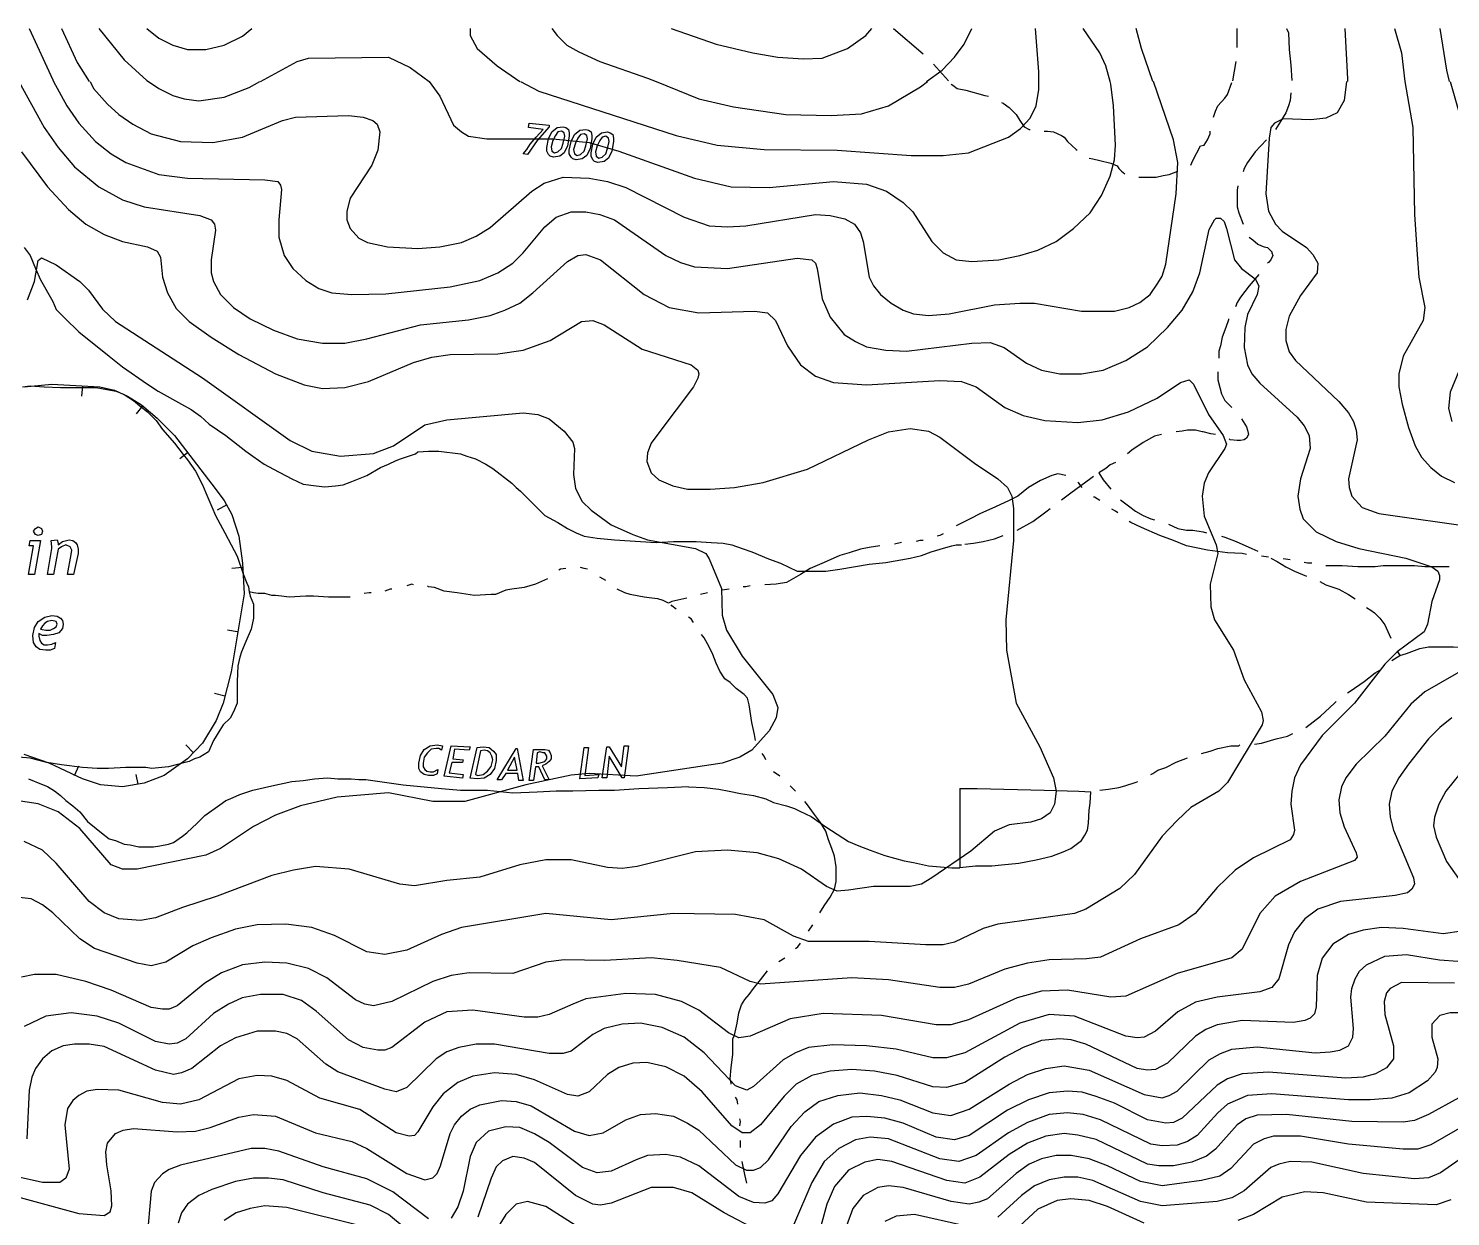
# Model space of a CAD drawing. Extents: x -4.4 to 64.9, y -5.9 to 77.3.
# Drawn here: x 15.97 to 24.59, y 28.89 to 36.09 of the extents above; entities that cross this region are included whole.
import ezdxf

# ---------------------------------------------------------------- set-up
doc = ezdxf.new("R2010")
doc.units = 0
for name, color, linetype in [('6800-7000', 7, 'CONTINUOUS'), ('7000-7200', 7, 'CONTINUOUS'), ('7200-7400', 7, 'CONTINUOUS'), ('Elevations', 7, 'CONTINUOUS'), ('Labels', 7, 'CONTINUOUS'), ('roads', 7, 'CONTINUOUS'), ('topo', 7, 'CONTINUOUS'), ('water', 7, 'CONTINUOUS')]:
    doc.layers.add(name, color=color, linetype=linetype)

msp = doc.modelspace()

# ---------------------------------------------------------------- linework, layer by layer
at = {"layer": '6800-7000', "color": 2}
for points in [[(15.912717, 35.768344), (16.065627, 35.488912), (16.149987, 35.367643), (16.250158, 35.251642), (16.397788, 35.130383), (16.540147, 35.051294), (16.671957, 35.009114), (17.009439, 34.956393), (17.077979, 34.930014), (17.099066, 34.903662), (17.104331, 34.866752), (17.077979, 34.687494), (17.077979, 34.608402), (17.093801, 34.555684), (17.135981, 34.476592), (17.21507, 34.397514), (17.315241, 34.328973), (17.4576, 34.260422), (17.599952, 34.207704), (17.752852, 34.181352), (17.88994, 34.181352), (18.02175, 34.207704), (18.34864, 34.292064), (18.638632, 34.323692), (18.770481, 34.350045), (18.860112, 34.381686), (18.94975, 34.423866), (19.028831, 34.487136), (19.239731, 34.676945), (19.303, 34.713844), (19.350451, 34.719109), (19.440081, 34.687481), (19.703712, 34.476579), (19.856609, 34.39749), (20.03587, 34.365859), (20.373311, 34.376389), (20.45239, 34.365859), (20.499851, 34.318401), (20.573702, 34.165501), (20.652751, 34.04951), (20.742421, 33.98097), (20.853141, 33.94406), (21.0535, 33.928238), (21.49638, 33.954617), (21.62819, 33.949352), (21.717831, 33.917713), (21.891821, 33.791173), (22.002541, 33.743723), (22.134352, 33.712092), (22.334699, 33.701535), (22.482332, 33.717357), (22.64055, 33.764808), (22.81454, 33.849167), (22.956901, 33.944079), (23.00962, 33.959874), (23.035972, 33.933522), (23.125602, 33.748983), (23.215243, 33.622454), (23.236331, 33.569722), (23.2258, 33.54337), (23.125621, 33.39574), (23.099268, 33.332471), (23.088738, 33.253381), (23.099268, 33.13212), (23.17309, 32.95813), (23.18362, 32.905401), (23.13617, 32.72086), (23.141435, 32.583782), (23.162522, 32.50469), (23.278513, 32.320161), (23.341783, 32.140901), (23.447233, 31.945821), (23.457789, 31.89309), (23.452524, 31.866737), (23.241625, 31.51876), (23.188893, 31.466028), (23.020174, 31.365849), (22.935814, 31.286768), (22.846184, 31.191859), (22.677464, 30.959878), (22.587834, 30.875518), (22.382163, 30.748978), (22.313623, 30.722626), (21.849644, 30.659356), (21.760014, 30.632977), (21.586024, 30.548625), (21.517483, 30.532803), (21.412034, 30.532803), (21.069324, 30.55389), (20.700254, 30.55389), (20.610574, 30.585521), (20.431313, 30.685701), (20.257323, 30.717331), (19.882975, 30.722597), (19.503364, 30.685687), (19.107923, 30.722597), (18.596454, 30.638248), (18.475193, 30.596068), (18.264294, 30.501156), (18.132484, 30.474804), (18.021763, 30.490626), (17.826673, 30.590795), (17.689595, 30.638255), (17.531424, 30.659343), (17.357434, 30.654078), (17.225624, 30.627725), (17.077995, 30.574994), (16.967224, 30.527543), (16.803783, 30.427364), (16.714153, 30.406277), (16.629783, 30.422099), (16.371433, 30.511729), (16.281803, 30.569728), (16.118364, 30.72791), (16.055094, 30.77536), (15.986554, 30.812269), (15.896913, 30.8228)], [(16.123629, 35.768341), (16.202719, 35.620712), (16.27653, 35.51527), (16.376709, 35.404539), (16.471609, 35.330731), (16.561248, 35.277999), (16.761598, 35.204191), (16.935588, 35.183104), (17.40488, 35.172547), (17.483969, 35.162017), (17.499791, 35.140929), (17.505056, 35.114577), (17.489234, 34.930035), (17.489234, 34.824586), (17.520862, 34.713865), (17.573594, 34.634787), (17.652672, 34.560965), (17.731764, 34.513515), (17.810854, 34.487162), (17.932112, 34.476606), (18.137744, 34.481871), (18.527903, 34.524051), (18.707164, 34.56096), (18.817934, 34.60841), (18.907562, 34.666412), (18.970832, 34.72968), (19.102642, 34.88785), (19.171193, 34.945852), (19.260823, 34.97748), (19.350453, 34.97748), (19.434813, 34.961658), (19.524443, 34.930027), (19.835514, 34.713857), (19.925144, 34.671678), (20.009512, 34.645325), (20.209862, 34.634768), (20.631653, 34.698038), (20.721283, 34.687508), (20.742424, 34.66642), (20.752954, 34.634779), (20.784596, 34.45024), (20.832046, 34.33952), (20.916406, 34.23407), (20.984946, 34.19189), (21.053486, 34.160259), (21.169485, 34.139172), (21.296025, 34.133907), (21.691455, 34.181357), (21.802175, 34.186622), (21.886535, 34.154991), (22.023626, 34.060083), (22.113256, 34.017903), (22.223977, 33.996815), (22.355784, 33.996815), (22.487594, 34.017903), (22.624725, 34.075902), (22.756535, 34.160262), (22.877804, 34.276252), (22.967435, 34.381702), (23.030704, 34.492433), (23.072884, 34.608421), (23.130876, 34.872041), (23.162514, 34.930041), (23.173045, 34.940597), (23.199397, 34.940597), (23.220511, 34.91951), (23.236307, 34.87733), (23.283757, 34.687531), (23.325937, 34.6348), (23.410297, 34.57153), (23.431384, 34.52935), (23.420854, 34.476629), (23.362854, 34.35536), (23.347032, 34.276271), (23.341741, 34.15501), (23.362854, 34.04956), (23.389207, 33.996839), (23.436657, 33.93884), (23.663376, 33.733211), (23.705545, 33.68049), (23.737187, 33.622491), (23.742452, 33.543399), (23.68445, 33.358871), (23.668628, 33.253421), (23.679158, 33.174329), (23.700246, 33.11634), (23.779338, 33.037251), (23.900596, 32.979249), (24.037687, 32.937069), (24.322398, 32.87907), (24.480568, 32.826349), (24.517528, 32.799997), (24.528058, 32.773644), (24.528058, 32.747265), (24.48056, 32.615455), (24.454208, 32.478374), (24.433173, 32.430916), (24.269682, 32.309655), (24.195863, 32.235847), (24.011332, 31.998576), (23.816252, 31.803504), (23.684432, 31.624236), (23.647533, 31.545155), (23.631711, 31.466065), (23.626445, 31.386976), (23.647533, 31.228805), (23.642268, 31.202453), (23.62118, 31.170814), (23.39974, 31.060094), (23.28902, 30.986283), (23.178289, 30.880833), (23.046481, 30.722652), (22.94631, 30.654112), (22.714321, 30.569752), (22.47174, 30.459035), (22.387381, 30.448504), (22.16067, 30.443239), (22.02886, 30.422152), (21.891771, 30.385242), (21.670331, 30.295612), (21.585971, 30.274525), (21.496341, 30.274525), (21.18527, 30.321975), (20.963819, 30.332506), (20.41017, 30.295607), (20.346901, 30.311402), (20.16764, 30.395762), (19.90402, 30.437953), (19.745841, 30.453775), (19.466399, 30.437953), (19.21859, 30.443218), (19.10787, 30.427396), (18.90752, 30.358855), (18.643849, 30.364121), (18.533129, 30.348299), (18.422411, 30.311387), (18.174611, 30.190128), (18.06389, 30.163749), (18.011159, 30.174306), (17.95317, 30.200658), (17.77917, 30.332469), (17.668449, 30.390471), (17.536639, 30.422109), (17.404829, 30.427375), (17.267751, 30.411553), (17.141209, 30.364102), (17.04099, 30.300832), (16.872271, 30.163741), (16.82482, 30.142654), (16.78264, 30.142654), (16.7141, 30.153211), (16.471559, 30.258663), (16.318659, 30.311381), (16.139401, 30.353561), (16.007591, 30.353561), (15.928499, 30.337739)], [(23.963948, 35.768354), (23.948126, 35.652353), (23.905946, 35.578542), (23.837406, 35.546903), (23.747775, 35.536373), (23.579056, 35.541638), (23.526335, 35.515286), (23.505248, 35.488907), (23.494717, 35.425634), (23.47363, 35.088206), (23.489452, 34.982756), (23.531632, 34.903664), (23.573801, 34.861487), (23.721431, 34.761305), (23.758343, 34.719136), (23.789982, 34.666407), (23.78469, 34.608405), (23.684522, 34.471324), (23.615971, 34.344785), (23.594883, 34.265696), (23.594883, 34.197155), (23.615971, 34.128615), (23.65288, 34.075897), (23.9165, 33.828085), (23.974502, 33.759545), (24.006141, 33.706816), (24.021963, 33.654095), (24.027228, 33.596096), (23.97451, 33.358836), (23.979775, 33.306115), (23.995597, 33.253387), (24.058867, 33.184846), (24.159036, 33.147945), (24.754827, 33.063574)], [(15.928539, 35.341282), (16.086707, 35.130383), (16.213249, 34.993302), (16.318699, 34.903662), (16.429419, 34.840394), (16.540139, 34.798212), (16.693037, 34.766584), (16.751089, 34.740231), (16.772176, 34.703322), (16.782733, 34.58205), (16.814364, 34.487152), (16.867093, 34.392241), (16.946174, 34.313162), (17.077995, 34.218251), (17.246704, 34.112811), (17.468155, 33.99681), (17.642145, 33.92827), (17.752865, 33.907183), (17.889943, 33.912448), (18.032305, 33.949357), (18.306474, 34.065348), (18.417194, 34.096989), (18.527914, 34.112811), (18.817945, 34.118103), (18.970842, 34.13919), (19.134294, 34.197179), (19.324093, 34.31318), (19.392633, 34.318446), (19.461184, 34.292093), (19.693173, 34.144464), (19.988425, 34.049563), (20.030605, 34.017921), (20.03587, 33.996834), (20.030605, 33.970481), (20.004252, 33.91775), (19.793353, 33.638321), (19.745902, 33.575051), (19.724815, 33.517049), (19.71955, 33.464331), (19.745902, 33.39578), (19.793353, 33.3536), (19.877712, 33.316699), (19.967343, 33.295611), (20.104431, 33.295611), (20.252061, 33.306168), (20.42609, 33.33781), (20.694992, 33.416888), (21.064062, 33.59616), (21.185323, 33.643607), (21.317141, 33.664695), (21.427861, 33.648872), (21.496401, 33.611963), (21.707301, 33.453793), (21.849652, 33.358894), (21.907651, 33.306163), (21.934004, 33.253442), (21.944534, 33.179623), (21.944534, 32.984543), (21.897084, 32.504753), (21.902349, 32.320214), (21.960348, 31.998592), (22.102697, 31.734975), (22.187057, 31.545162), (22.202879, 31.466073), (22.192348, 31.386995), (22.165969, 31.334263), (22.113248, 31.297364), (22.049979, 31.276277), (21.918168, 31.260455), (21.828538, 31.223546), (21.686179, 31.102276), (21.448917, 30.938835), (21.385647, 30.901926), (21.317107, 30.886104), (21.095669, 30.886104), (20.942769, 30.865017), (20.874218, 30.859751), (20.810959, 30.886104), (20.658048, 30.991556), (20.520967, 31.054826), (20.389107, 31.091725), (20.209849, 31.107547), (20.014767, 31.097017), (19.661519, 31.007376), (19.571888, 30.996845), (19.482248, 31.00211), (19.260807, 31.049561), (19.107907, 31.049561), (18.949737, 31.017933), (18.707198, 30.944111), (18.506848, 30.923024), (18.311718, 30.891382), (18.222087, 30.901939), (17.916287, 30.991569), (17.710658, 31.007392), (17.578848, 30.986304), (17.447038, 30.954663), (17.114878, 30.828134), (16.903978, 30.759583), (16.740527, 30.696313), (16.650899, 30.680491), (16.519047, 30.691021), (16.429408, 30.727931), (16.339789, 30.796471), (16.139428, 31.02846), (16.055068, 31.107539), (15.944348, 31.16027)], [(24.723178, 32.230547), (24.438468, 32.067106), (24.354108, 31.993287), (24.195937, 31.798207), (24.021947, 31.629485), (23.958677, 31.545125), (23.932299, 31.492407), (23.916476, 31.413315), (23.921742, 31.334226), (23.948094, 31.249866), (24.021905, 31.091696), (24.02717, 31.065343), (24.011348, 31.044256), (23.684458, 30.917716), (23.531547, 30.828086), (23.436649, 30.722636), (23.331197, 30.506467), (23.267927, 30.453738), (22.935719, 30.358837), (22.624648, 30.221756), (22.535018, 30.216491), (22.271387, 30.258671), (22.113219, 30.253406), (21.965587, 30.211226), (21.670328, 30.079416), (21.564878, 30.047774), (21.475248, 30.047774), (21.143037, 30.105774), (20.789789, 30.11633), (20.589439, 30.084689), (20.346898, 29.979239), (20.278358, 29.968682), (20.215088, 30.000321), (20.035827, 30.137402), (19.930378, 30.190131), (19.772207, 30.232313), (19.592939, 30.237578), (19.350408, 30.20595), (19.271319, 30.174309), (19.128918, 30.111039), (19.060377, 30.095217), (18.976018, 30.095217), (18.664947, 30.137397), (18.506769, 30.126866), (18.374969, 30.063594), (18.174608, 29.910694), (18.132428, 29.894872), (18.090248, 29.894872), (18.000618, 29.910694), (17.910988, 29.958144), (17.715908, 30.132134), (17.62627, 30.195404), (17.515549, 30.232316), (17.378429, 30.232316), (17.267698, 30.211229), (17.183339, 30.174317), (17.093719, 30.116328), (16.924989, 29.963417), (16.872268, 29.937065), (16.824818, 29.931799), (16.740458, 29.947622), (16.519017, 30.058342), (16.387207, 30.100522), (16.229029, 30.121609), (16.076129, 30.100522), (15.944319, 30.037252)]]:
    msp.add_lwpolyline(points, dxfattribs=at)
at = {"layer": '7000-7200', "color": 2}
for points in [[(24.591378, 35.76791), (24.717907, 35.330289)], [(24.696815, 34.138719), (24.591376, 33.88564), (24.580819, 33.785469), (24.601906, 33.70638)], [(24.649385, 31.571063), (24.565034, 31.465613), (24.522854, 31.386534), (24.496501, 31.307445), (24.491236, 31.254713), (24.507058, 31.186173), (24.570328, 31.038544), (24.728499, 30.811822)], [(24.770723, 30.632556), (24.549233, 30.600925), (24.306702, 30.632556), (24.174892, 30.637822), (24.064162, 30.621999), (23.974534, 30.595647), (23.879633, 30.537648), (23.816363, 30.453288), (23.784732, 30.347838), (23.779467, 30.158037), (23.76891, 30.115846), (23.742558, 30.089494), (23.710927, 30.073672), (23.642379, 30.063115), (23.331308, 30.073672), (23.178408, 30.047293), (23.109857, 30.02094), (23.046598, 29.97876), (22.877828, 29.815319), (22.804017, 29.77841), (22.756567, 29.773145), (22.693289, 29.783675), (22.382219, 29.931305), (22.292588, 29.957657), (22.224048, 29.962922), (22.113328, 29.952392), (22.002597, 29.910212), (21.891877, 29.852213), (21.649349, 29.699313), (21.538629, 29.667671), (21.454269, 29.672936), (21.238099, 29.741487), (21.101019, 29.76784), (20.963888, 29.77837), (20.832078, 29.76784), (20.721347, 29.741487), (20.626449, 29.688756), (20.552638, 29.614948), (20.410279, 29.440958), (20.347009, 29.393507), (20.299559, 29.393507), (20.236289, 29.435687), (20.057028, 29.641305), (19.946298, 29.736206), (19.835577, 29.794206), (19.719589, 29.820558), (19.635227, 29.815293), (19.550867, 29.78894), (19.482327, 29.746758), (19.371609, 29.641308), (19.303069, 29.614956), (19.239799, 29.625486), (19.039399, 29.715116), (18.928678, 29.746755), (18.796868, 29.757286), (18.665048, 29.736198), (18.575417, 29.699289), (18.485787, 29.630749), (18.422517, 29.551667), (18.332887, 29.398759), (18.3118, 29.377672), (18.280171, 29.372407), (18.20108, 29.393494), (17.979642, 29.535843), (17.737112, 29.604393), (17.53675, 29.709843), (17.44712, 29.736196), (17.35749, 29.741461), (17.24677, 29.720374), (17.004192, 29.593834), (16.893472, 29.567455), (16.782751, 29.578012), (16.519121, 29.651833), (16.387311, 29.657098), (16.324041, 29.646542), (16.27659, 29.620189), (16.239692, 29.588561), (16.20805, 29.5411), (16.192228, 29.440931), (16.21858, 29.17203), (16.197493, 29.119309), (16.160581, 29.09293), (16.055131, 29.09293), (15.765143, 29.1562)], [(15.875773, 29.014301), (16.276474, 28.903581), (16.429374, 28.893024), (16.466283, 28.914111), (16.47684, 28.951021), (16.471575, 29.040651), (16.445196, 29.198822), (16.439931, 29.277913), (16.450488, 29.330632), (16.497935, 29.388631), (16.545386, 29.409718), (16.608656, 29.420275), (16.872316, 29.399188), (16.983046, 29.404453), (17.072677, 29.42554), (17.246667, 29.4888), (17.336297, 29.504622), (17.468107, 29.494091), (17.710648, 29.393912), (17.932086, 29.341194), (18.021716, 29.299003), (18.264246, 29.146103), (18.374966, 29.109202), (18.422427, 29.119732), (18.44878, 29.146085), (18.469867, 29.193543), (18.527866, 29.388623), (18.554219, 29.441344), (18.596438, 29.494073), (18.649167, 29.536255), (18.707159, 29.562608), (18.838979, 29.58896), (18.928607, 29.583695), (19.018237, 29.557316), (19.281857, 29.404416), (19.371488, 29.378064), (19.455847, 29.393886), (19.592928, 29.472975), (19.682569, 29.504606), (19.772199, 29.509871), (19.882919, 29.494049), (19.967279, 29.451869), (20.035819, 29.409689), (20.257257, 29.198787), (20.325808, 29.167159), (20.367988, 29.167159), (20.410208, 29.182981), (20.457618, 29.230431), (20.594749, 29.430782), (20.679098, 29.520412), (20.763458, 29.58369), (20.879459, 29.620591), (21.011269, 29.636413), (21.143077, 29.620591), (21.253797, 29.594239), (21.454148, 29.515149), (21.564868, 29.499327), (21.675598, 29.536229), (21.918129, 29.689129), (22.028849, 29.747128), (22.139569, 29.784038), (22.250289, 29.79986), (22.403189, 29.773481), (22.735398, 29.625851), (22.846118, 29.604764), (22.888308, 29.620586), (22.935759, 29.646938), (23.130839, 29.836748), (23.199379, 29.873657), (23.267919, 29.90001), (23.420819, 29.915832), (23.774078, 29.878922), (23.863708, 29.884188), (23.921707, 29.894745), (23.974428, 29.921097), (24.000781, 29.973818), (24.006046, 30.026547), (23.990224, 30.216356), (23.995515, 30.269077), (24.016603, 30.327076), (24.042955, 30.374527), (24.085146, 30.411436), (24.195906, 30.464157), (24.327716, 30.474714), (24.528077, 30.443072), (24.749514, 30.42725)], [(24.617829, 30.299935), (24.296209, 30.305201), (24.227669, 30.268291), (24.206581, 30.241939), (24.190759, 30.18921), (24.196025, 30.110129), (24.248756, 29.920319), (24.248756, 29.84123), (24.206566, 29.788509), (24.138025, 29.7516), (24.064214, 29.730512), (23.958765, 29.725247), (23.489516, 29.762157), (23.331345, 29.751626), (23.241715, 29.719985), (23.178445, 29.683075), (22.967546, 29.482725), (22.914817, 29.456372), (22.867327, 29.451107), (22.756607, 29.472194), (22.556246, 29.572374), (22.445525, 29.614553), (22.361166, 29.640932), (22.271535, 29.646198), (22.160815, 29.635641), (22.034276, 29.593461), (21.907736, 29.530191), (21.675747, 29.377291), (21.586116, 29.350938), (21.475396, 29.366761), (21.275046, 29.451128), (21.164326, 29.482759), (21.053555, 29.49329), (20.963925, 29.488024), (20.853205, 29.445845), (20.742487, 29.366755), (20.652846, 29.256032), (20.515766, 29.024054), (20.478856, 28.981874), (20.436676, 28.966052), (20.368136, 28.971317), (20.278506, 29.008216), (20.035976, 29.192757), (19.925255, 29.245486), (19.835615, 29.261308), (19.724905, 29.256043), (19.656357, 29.229691), (19.503457, 29.16115), (19.419097, 29.150593), (19.329467, 29.182235), (19.129066, 29.335135), (19.039436, 29.387856), (18.949805, 29.424765), (18.865446, 29.43003), (18.759996, 29.403678), (18.686185, 29.335127), (18.649276, 29.250778), (18.607096, 29.039878), (18.575457, 28.944978), (18.533275, 28.876427)], [(24.681011, 30.120738), (24.591381, 30.120738), (24.528111, 30.104916), (24.48065, 30.052185), (24.48065, 29.973106), (24.517559, 29.841285), (24.512294, 29.788567), (24.501764, 29.762215), (24.454303, 29.709483), (24.343583, 29.635675), (24.238133, 29.604034), (24.106323, 29.593503), (23.974513, 29.593503), (23.510545, 29.630415), (23.362913, 29.619858), (23.241643, 29.56714), (23.183644, 29.514409), (23.057115, 29.377328), (22.999063, 29.340419), (22.935843, 29.319331), (22.846202, 29.314066), (22.777622, 29.324597), (22.471825, 29.472226), (22.366373, 29.503857), (22.271475, 29.514414), (22.160744, 29.503857), (22.028944, 29.456407), (21.912943, 29.393137), (21.717863, 29.256056), (21.612413, 29.219147), (21.496425, 29.234969), (21.185344, 29.356238), (21.074624, 29.366769), (20.984943, 29.350946), (20.884775, 29.298215), (20.795134, 29.219126), (20.721323, 29.092597), (20.610603, 28.834244)], [(18.396202, 28.871162), (18.180032, 29.034603), (18.021861, 29.113692), (17.758231, 29.187513), (17.48934, 29.282411), (17.40498, 29.298233), (17.32062, 29.298233), (16.893511, 29.198052), (16.824971, 29.171699), (16.782791, 29.145347), (16.73533, 29.092615), (16.714243, 29.039897), (16.687864, 28.744635)], [(20.389163, 28.802595), (20.188804, 28.907994), (19.993724, 29.029266), (19.883004, 29.060945), (19.745923, 29.060945), (19.503393, 28.966044), (19.440123, 28.955487), (19.392665, 28.960752), (19.287223, 29.01347), (19.039375, 29.213821), (18.976105, 29.2402), (18.907565, 29.25073), (18.844295, 29.224378), (18.807383, 29.187466), (18.775755, 29.118928), (18.696663, 28.881668)], [(18.332863, 28.74985), (18.153603, 28.89744), (18.042875, 28.955479), (17.758164, 29.02925), (17.515634, 29.10839), (17.426004, 29.11892), (17.336363, 29.11892), (17.225643, 29.097833), (17.083244, 29.050385), (17.004163, 29.013473), (16.935615, 28.960755), (16.898713, 28.907984), (16.877626, 28.844754)]]:
    msp.add_lwpolyline(points, dxfattribs=at)
at = {"layer": '7200-7400', "color": 2}
for points in [[(24.64416, 29.605021), (24.459629, 29.504849), (24.375269, 29.46794), (24.306718, 29.457383), (23.99565, 29.462648), (23.600209, 29.504828), (23.420949, 29.499563), (23.352409, 29.478476), (23.29969, 29.441577), (23.16787, 29.293947), (23.115149, 29.251767), (23.025519, 29.214858), (22.914798, 29.193771), (22.82512, 29.193771), (22.75658, 29.204301), (22.44551, 29.351931), (22.334779, 29.378283), (22.250419, 29.38884), (22.139699, 29.373018), (22.028979, 29.330838), (21.918258, 29.262298), (21.739001, 29.12522), (21.64937, 29.088308), (21.53864, 29.10413), (21.206479, 29.220118), (21.122119, 29.230648), (21.04299, 29.214826), (20.942808, 29.167365), (20.858449, 29.067194), (20.810998, 28.961744), (20.75828, 28.761394)], [(24.70213, 29.451774), (24.475411, 29.319956), (24.396319, 29.293603), (24.306689, 29.293603), (23.974531, 29.325242), (23.68454, 29.372693), (23.521102, 29.372693), (23.4631, 29.35687), (23.39983, 29.32524), (23.262749, 29.17761), (23.194201, 29.130149), (23.083481, 29.103796), (22.846221, 29.072166), (22.714371, 29.098518), (22.514021, 29.193427), (22.403301, 29.235599), (22.29257, 29.256686), (22.20294, 29.256686), (22.113309, 29.235599), (22.039501, 29.203968), (21.960409, 29.145968), (21.786419, 28.993068), (21.73369, 28.971981), (21.675699, 28.961451), (21.564981, 28.977273), (21.27499, 29.061625), (21.18536, 29.072181), (21.12209, 29.061625), (21.03246, 29.014174), (20.96914, 28.935093), (20.932241, 28.829643)], [(24.739018, 29.293757), (24.53339, 29.151398), (24.459579, 29.119767), (24.375219, 29.114502), (24.064138, 29.14614), (23.75307, 29.214681), (23.62126, 29.219946), (23.552719, 29.204124), (23.505258, 29.183037), (23.341817, 29.040685), (23.267959, 28.998506), (23.178329, 28.977418), (22.846157, 28.951066), (22.714347, 28.977418), (22.424369, 29.103958), (22.334739, 29.125045), (22.250369, 29.125045), (22.160749, 29.109223), (22.071108, 29.072314), (21.992019, 29.014322), (21.849668, 28.882504)], [(19.30835, 28.819375), (19.10796, 28.945914), (18.997229, 28.977543), (18.928689, 28.961721), (18.865419, 28.898451), (18.707249, 28.645332)], [(22.735437, 28.845595), (22.513989, 28.945774), (22.403269, 28.982676), (22.292549, 28.993232), (22.208189, 28.982676), (22.092198, 28.929955), (21.897118, 28.750694)], [(24.596649, 28.987959), (24.507029, 28.95632), (24.085228, 28.972142), (23.821599, 29.030142), (23.710879, 29.035407), (23.573799, 29.003779), (23.399809, 28.898329), (23.304858, 28.861417)], [(18.00074, 28.824635), (17.536758, 28.940625), (17.404959, 28.951182), (17.315318, 28.93536), (17.230958, 28.908955), (17.15711, 28.861547)], [(21.649317, 28.829789), (21.34347, 28.898329), (21.232749, 28.887799), (21.164209, 28.85616)]]:
    msp.add_lwpolyline(points, dxfattribs=at)
at = {"layer": 'Elevations', "color": 1}
for points in [[(19.055178, 35.409824), (18.997179, 35.325475), (18.970827, 35.33074), (18.991914, 35.357092), (19.013001, 35.388723), (19.049911, 35.430914), (19.09209, 35.478364), (19.00246, 35.488895), (19.007725, 35.515247), (19.128997, 35.504717), (19.128997, 35.49416)], [(19.244977, 35.478364), (19.250242, 35.457277), (19.250242, 35.43619), (19.239712, 35.378193), (19.218625, 35.33601), (19.192272, 35.314923), (19.15536, 35.309658), (19.134273, 35.314923), (19.123742, 35.32548), (19.113185, 35.346567), (19.113185, 35.367655), (19.123742, 35.420386), (19.14483, 35.462563), (19.176468, 35.488916), (19.21338, 35.494181), (19.229203, 35.488916)], [(19.144809, 35.346554), (19.160631, 35.336024), (19.181745, 35.341289), (19.202832, 35.362376), (19.213389, 35.394007), (19.223919, 35.436187), (19.218654, 35.457274), (19.202832, 35.467831), (19.181745, 35.462566), (19.165923, 35.441479), (19.150101, 35.409842), (19.13957, 35.372944)], [(19.382068, 35.462555), (19.387333, 35.441468), (19.387333, 35.420381), (19.376803, 35.362379), (19.355715, 35.320199), (19.329337, 35.299112), (19.292437, 35.293846), (19.27135, 35.299112), (19.260793, 35.309668), (19.250263, 35.330756), (19.250263, 35.351843), (19.260793, 35.404561), (19.281881, 35.446741), (19.313522, 35.473094), (19.350421, 35.478385), (19.366243, 35.473094)], [(19.281887, 35.330745), (19.297709, 35.320188), (19.318796, 35.325454), (19.339884, 35.346541), (19.350414, 35.378182), (19.360971, 35.420352), (19.355706, 35.441439), (19.339884, 35.451996), (19.318796, 35.446731), (19.302974, 35.425643), (19.287152, 35.394015), (19.276622, 35.357103)], [(19.513879, 35.446733), (19.519144, 35.425646), (19.519144, 35.404559), (19.508614, 35.346559), (19.487526, 35.304377), (19.461147, 35.28329), (19.424249, 35.278024), (19.403161, 35.28329), (19.392604, 35.29382), (19.382074, 35.314907), (19.382074, 35.335995), (19.392604, 35.388715), (19.413692, 35.430903), (19.445323, 35.457256), (19.482233, 35.462521), (19.498055, 35.457256)], [(19.413697, 35.314923), (19.429519, 35.304366), (19.450606, 35.309631), (19.471694, 35.330719), (19.482251, 35.362355), (19.492781, 35.404535), (19.487516, 35.425622), (19.471694, 35.436153), (19.450606, 35.430887), (19.434784, 35.4098), (19.418962, 35.378161), (19.408405, 35.34126)]]:
    msp.add_lwpolyline(points, close=True, dxfattribs=at)
at = {"layer": 'Labels', "color": 6}
for points in [[(16.049808, 33.021393), (16.028721, 33.016128), (16.012899, 33.021393), (16.002368, 33.04248), (16.012899, 33.058302), (16.028721, 33.068833), (16.049808, 33.058302), (16.055073, 33.04248)], [(16.044538, 32.984484), (16.007628, 32.778863), (15.970719, 32.778863), (16.002358, 32.952853), (15.975979, 32.952853), (15.981271, 32.984484)], [(16.265978, 32.958121), (16.271243, 32.931768), (16.271243, 32.905389), (16.244891, 32.77886), (16.207981, 32.77886), (16.229068, 32.900119), (16.234333, 32.926498), (16.223803, 32.947585), (16.19745, 32.958142), (16.171071, 32.947585), (16.149984, 32.931763), (16.123632, 32.77886), (16.08672, 32.77886), (16.113072, 32.937028), (16.113072, 32.947558), (16.107807, 32.984468), (16.144719, 32.989733), (16.149984, 32.968646), (16.149984, 32.958115), (16.176337, 32.979203), (16.218517, 32.989733), (16.239604, 32.984468), (16.255426, 32.973937)], [(16.176348, 32.499423), (16.181613, 32.478336), (16.176348, 32.451983), (16.155261, 32.425604), (16.123622, 32.415074), (16.081443, 32.409782), (16.05509, 32.409782), (16.034003, 32.420313), (16.034003, 32.404491), (16.039268, 32.378032), (16.049825, 32.362157), (16.065647, 32.351574), (16.086734, 32.351574), (16.113087, 32.356866), (16.134174, 32.367449), (16.128909, 32.33054), (16.102556, 32.319956), (16.076204, 32.319956), (16.039292, 32.325248), (16.018205, 32.341123), (16.002383, 32.367581), (15.997117, 32.409756), (16.007674, 32.45718), (16.028762, 32.494086), (16.070942, 32.520439), (16.113122, 32.530996), (16.144761, 32.525731), (16.165848, 32.515174)], [(16.044538, 32.446692), (16.076168, 32.441426), (16.102521, 32.441426), (16.123608, 32.451983), (16.13943, 32.462514), (16.144695, 32.478336), (16.13943, 32.494158), (16.113077, 32.499423), (16.086725, 32.494158), (16.070903, 32.483601), (16.055081, 32.467779)], [(18.480469, 31.74018), (18.475204, 31.713722), (18.459382, 31.724305), (18.44356, 31.724305), (18.411931, 31.719013), (18.390844, 31.697847), (18.369756, 31.671388), (18.364491, 31.634479), (18.364491, 31.613312), (18.375021, 31.597437), (18.385578, 31.586854), (18.406666, 31.581562), (18.427753, 31.581562), (18.454105, 31.597437), (18.44884, 31.570979), (18.427753, 31.560396), (18.396112, 31.560396), (18.369759, 31.565687), (18.348672, 31.581562), (18.338142, 31.602729), (18.338142, 31.634373), (18.348672, 31.681813), (18.369759, 31.718722), (18.40667, 31.739889), (18.448849, 31.745181)], [(18.649188, 31.734915), (18.643923, 31.713748), (18.554293, 31.71904), (18.543736, 31.661043), (18.607006, 31.655751), (18.601741, 31.639876), (18.538471, 31.639876), (18.522649, 31.576615), (18.607011, 31.566031), (18.601746, 31.544865), (18.491015, 31.555448), (18.533194, 31.739995)], [(18.765179, 31.72965), (18.791558, 31.708483), (18.80738, 31.687316), (18.80738, 31.650407), (18.79685, 31.602941), (18.770497, 31.566031), (18.733588, 31.544865), (18.691408, 31.539573), (18.649228, 31.544865), (18.691408, 31.729411), (18.728307, 31.734703)], [(19.608819, 31.74018), (19.58244, 31.545103), (19.57191, 31.545103), (19.492831, 31.676918), (19.476956, 31.545103), (19.450603, 31.545103), (19.476956, 31.734915), (19.492831, 31.734915), (19.566599, 31.613656), (19.582447, 31.74018)], [(18.680817, 31.56619), (18.696639, 31.560898), (18.728267, 31.56619), (18.754646, 31.587357), (18.775733, 31.613815), (18.786264, 31.65599), (18.780999, 31.677156), (18.770468, 31.698323), (18.754646, 31.708906), (18.733559, 31.714198), (18.712472, 31.708906)], [(18.933899, 31.724384), (18.970808, 31.529281), (18.944456, 31.529281), (18.93919, 31.571482), (18.865372, 31.571482), (18.83902, 31.534572), (18.812667, 31.534572), (18.928657, 31.724384)], [(18.918077, 31.671653), (18.875907, 31.592543), (18.933899, 31.592543)], [(19.123708, 31.713828), (19.134265, 31.697953), (19.13953, 31.682078), (19.13953, 31.660911), (19.128973, 31.645036), (19.107886, 31.629161), (19.086799, 31.618578), (19.128978, 31.534202), (19.102626, 31.534202), (19.065717, 31.613312), (19.04463, 31.613312), (19.034099, 31.528937), (19.007747, 31.528937), (19.034099, 31.718749), (19.039365, 31.718749), (19.055187, 31.718749), (19.076274, 31.718749), (19.102626, 31.718749)], [(19.055168, 31.698005), (19.049903, 31.634744), (19.065725, 31.634744), (19.102634, 31.645327), (19.113165, 31.661202), (19.113165, 31.677077), (19.102634, 31.698244), (19.092077, 31.698244), (19.07099, 31.703535)], [(19.366238, 31.72965), (19.345151, 31.560925), (19.429511, 31.566216), (19.424245, 31.54505), (19.313524, 31.539758), (19.339877, 31.72957)]]:
    msp.add_lwpolyline(points, close=True, dxfattribs=at)
at = {"layer": 'roads', "color": 7}
for points in [[(21.216938, 36.089972), (21.396198, 35.937072), (21.396198, 35.937072)], [(23.299598, 35.973974), (23.299598, 35.989796), (23.299598, 36.089978)], [(23.600138, 36.089975), (23.610668, 36.063622), (23.615934, 35.963443), (23.626491, 35.868543), (23.631756, 35.773631)], [(21.459468, 35.8738), (21.549109, 35.773621)], [(23.273245, 35.773623), (23.294332, 35.889622)], [(21.564923, 35.752531), (21.57548, 35.747265), (21.601832, 35.726178), (21.654554, 35.715621), (21.770543, 35.68399), (21.791631, 35.678725)], [(23.157244, 35.552183), (23.167774, 35.589095), (23.183597, 35.620723), (23.225776, 35.668171), (23.241598, 35.689258), (23.267951, 35.763069)], [(21.870734, 35.641813), (21.881291, 35.636548), (21.918192, 35.610169), (21.960372, 35.568), (21.981459, 35.531088), (22.007838, 35.494176), (22.039469, 35.478354), (22.044734, 35.478354)], [(23.626504, 35.699815), (23.621239, 35.652365), (23.610708, 35.620723), (23.594886, 35.578541), (23.563258, 35.525825), (23.531616, 35.478364)], [(22.129094, 35.467823), (22.150181, 35.467823), (22.187091, 35.462558), (22.23454, 35.441471), (22.250362, 35.430914), (22.27145, 35.404561), (22.324171, 35.357111), (22.329436, 35.351846)], [(23.020163, 35.262192), (23.030693, 35.288544), (23.078141, 35.378174), (23.099229, 35.38344), (23.120316, 35.415081), (23.136138, 35.451988), (23.136138, 35.46781)], [(23.478874, 35.415105), (23.410323, 35.341281), (23.362883, 35.278014), (23.341769, 35.241102), (23.336504, 35.220014)], [(22.403264, 35.304374), (22.424351, 35.299109), (22.466531, 35.288552), (22.535071, 35.27273), (22.57198, 35.256908), (22.582511, 35.241086), (22.598333, 35.225264), (22.61942, 35.209442)], [(22.703804, 35.188373), (22.709069, 35.188373), (22.809248, 35.188373), (22.851428, 35.19893), (22.888327, 35.204195), (22.941058, 35.225282)], [(23.304874, 35.135655), (23.299609, 35.109302), (23.299609, 35.061852), (23.299609, 35.009123), (23.310166, 34.972211), (23.336518, 34.903671), (23.336518, 34.903671)], [(15.944348, 34.761285), (15.981247, 34.713824), (16.012888, 34.634748), (16.044519, 34.566197), (16.118338, 34.434395), (16.139425, 34.386937), (16.192146, 34.334219), (16.276506, 34.249856), (16.461045, 34.102224), (16.540176, 34.038957), (16.693076, 33.933507), (16.756346, 33.891327), (16.898695, 33.812249), (16.956697, 33.780607), (17.014696, 33.738427), (17.067414, 33.690977), (17.167596, 33.622439), (17.288854, 33.527538), (17.331034, 33.495894), (17.399585, 33.448449), (17.457585, 33.416808), (17.568305, 33.358816), (17.636845, 33.327177), (17.715934, 33.31662), (17.768655, 33.311355), (17.831925, 33.31662), (17.879375, 33.321886), (17.932104, 33.342973), (18.021734, 33.379882), (18.106094, 33.42733), (18.153545, 33.448417), (18.200995, 33.469505), (18.227348, 33.480061)], [(23.373424, 34.824571), (23.394511, 34.808749), (23.426139, 34.782396), (23.447227, 34.771839), (23.463049, 34.766574), (23.484136, 34.761309), (23.499958, 34.745487), (23.510488, 34.734956), (23.510488, 34.729691), (23.515754, 34.713869), (23.505223, 34.687517), (23.489401, 34.671695), (23.484136, 34.666429)], [(23.431424, 34.597863), (23.373424, 34.529325), (23.320704, 34.460782), (23.299617, 34.429143), (23.28906, 34.402791)], [(23.246882, 34.328972), (23.246882, 34.323707), (23.23106, 34.276243), (23.209973, 34.218254), (23.199416, 34.165525), (23.188885, 34.133897), (23.188885, 34.091717)], [(23.183607, 34.007344), (23.183607, 33.959894), (23.194138, 33.912441), (23.204694, 33.875534), (23.225782, 33.833354), (23.257413, 33.801723), (23.26797, 33.791167)], [(23.325958, 33.722634), (23.336515, 33.706812), (23.357602, 33.675181), (23.362867, 33.654094), (23.368133, 33.627715), (23.357602, 33.606628), (23.34178, 33.596071), (23.320693, 33.590805), (23.299605, 33.590805), (23.257426, 33.596071), (23.25216, 33.601336)], [(23.167788, 33.627725), (23.141435, 33.632991), (23.093978, 33.643521), (23.088712, 33.643521), (23.046533, 33.654078), (22.999081, 33.654078), (22.96745, 33.648813), (22.930541, 33.643548)], [(22.840887, 33.627725), (22.798707, 33.617195), (22.730167, 33.580291), (22.661619, 33.532833), (22.635267, 33.511745)], [(18.227403, 33.480104), (18.317023, 33.511735), (18.332845, 33.522292), (18.396115, 33.527557), (18.459384, 33.527557), (18.591194, 33.511735), (18.628104, 33.495913), (18.680825, 33.480091), (18.744102, 33.448454), (18.786274, 33.422102), (18.902273, 33.332472), (18.928626, 33.306119), (18.954978, 33.285032)], [(22.561437, 33.459014), (22.529808, 33.443192), (22.503429, 33.422105), (22.46125, 33.395752), (22.487629, 33.353572), (22.535079, 33.295573)], [(22.234539, 33.232292), (22.292527, 33.27447), (22.413797, 33.3641), (22.429619, 33.374657)], [(18.954999, 33.285011), (18.997179, 33.242833), (19.102629, 33.137384), (19.181718, 33.095204), (19.239707, 33.058305), (19.292438, 33.031953), (19.339889, 33.010865), (19.418967, 33.000335), (19.524417, 32.989804), (19.682598, 32.979248), (19.777499, 32.973982), (19.882948, 32.979248), (19.956807, 32.979248), (20.020077, 32.979248), (20.109707, 32.973982), (20.183518, 32.968717), (20.236247, 32.95816), (20.299519, 32.937073), (20.357518, 32.915986), (20.457687, 32.873806), (20.531508, 32.847453), (20.631677, 32.800006), (20.673857, 32.800006), (20.731859, 32.800006), (20.805667, 32.800006), (20.890027, 32.810536), (21.069298, 32.842175), (21.169469, 32.852705), (21.317099, 32.879084), (21.385639, 32.89488), (21.443638, 32.915967), (21.533269, 32.942346), (21.570178, 32.952877), (21.59653, 32.958142), (21.62817, 32.958142)], [(22.593078, 33.232295), (22.640529, 33.195383), (22.682708, 33.163755), (22.730159, 33.137402), (22.777607, 33.116315), (22.798694, 33.11105)], [(21.965637, 33.047751), (22.060538, 33.10048), (22.139627, 33.158471), (22.165979, 33.179558)], [(22.883067, 33.084663), (22.941069, 33.05831), (22.993787, 33.047753), (23.030699, 33.047753), (23.093969, 33.037223), (23.115056, 33.031958)], [(21.649288, 32.963402), (21.702009, 32.968667), (21.760009, 32.979197), (21.828549, 32.995019), (21.881267, 33.016107)], [(23.204697, 33.010855), (23.225784, 33.005589), (23.294325, 32.979211), (23.389225, 32.937033), (23.426135, 32.921211)], [(23.505237, 32.879042), (23.542139, 32.857955), (23.594867, 32.826313), (23.647588, 32.799961), (23.721407, 32.76833)], [(23.800499, 32.736683), (23.837398, 32.715596), (23.916487, 32.689243), (23.974489, 32.657612), (24.016669, 32.631233)], [(24.085209, 32.578504), (24.111588, 32.562682), (24.132675, 32.54686), (24.164306, 32.515219), (24.195935, 32.473041), (24.222314, 32.415053), (24.232845, 32.393886)], [(24.285578, 32.288529), (24.327747, 32.299112), (24.406837, 32.330756), (24.459568, 32.34134), (24.512289, 32.34134), (24.612468, 32.34134), (24.675738, 32.336048), (24.833909, 32.299139), (24.960448, 32.27268), (25.055357, 32.262097), (25.113348, 32.251514), (25.187207, 32.24093), (25.234617, 32.235639)], [(24.238117, 32.256885), (24.285568, 32.288529)], [(24.269759, 32.314881), (24.285581, 32.288423)], [(23.969218, 32.061808), (23.98504, 32.072391), (24.069399, 32.130388), (24.13794, 32.183119), (24.164293, 32.198994)], [(23.716129, 31.850908), (23.805759, 31.919435), (23.890119, 31.998546), (23.900676, 32.009129)], [(23.083428, 31.69274), (23.136149, 31.708615), (23.183607, 31.72449), (23.262688, 31.740365), (23.310139, 31.740365), (23.315404, 31.745657)], [(23.405047, 31.750737), (23.447227, 31.756029), (23.536858, 31.782487), (23.605398, 31.798362), (23.637037, 31.814237)], [(22.777617, 31.56619), (22.788147, 31.571482), (22.819785, 31.592648), (22.867236, 31.608523), (22.930506, 31.640168), (22.999046, 31.666626)], [(15.9707, 31.540234), (16.049778, 31.50859), (16.08669, 31.492715), (16.12887, 31.466257), (16.165819, 31.439799), (16.19745, 31.408181), (16.23963, 31.376537), (16.28181, 31.339627), (16.329268, 31.281631), (16.38199, 31.239456), (16.41362, 31.212998), (16.461079, 31.176088), (16.497979, 31.165505), (16.550709, 31.144338), (16.587618, 31.139047), (16.64034, 31.128463), (16.682518, 31.128463), (16.72997, 31.128463), (16.766878, 31.133755), (16.8196, 31.144338), (16.851238, 31.154922), (16.90396, 31.191831), (16.930312, 31.212998), (16.993593, 31.270994), (17.041043, 31.318434), (17.130673, 31.381723), (17.167583, 31.408181), (17.193935, 31.418764), (17.251935, 31.445223), (17.331013, 31.471681), (17.447004, 31.498139), (17.568274, 31.524598), (17.636814, 31.529889), (17.705354, 31.540473), (17.784443, 31.545764), (17.847716, 31.540473), (17.926806, 31.540473), (17.974255, 31.535181), (18.016486, 31.535181), (18.243194, 31.503537), (18.475186, 31.48237), (18.591174, 31.471787), (18.754614, 31.471787), (18.907526, 31.455912), (19.055155, 31.461203), (19.171146, 31.466495), (19.271324, 31.466495), (19.429495, 31.471787), (19.524393, 31.471787), (19.672025, 31.48237), (19.846023, 31.487662), (19.972605, 31.492953)], [(19.972589, 31.492371), (20.067501, 31.48708)], [(20.067509, 31.487106), (20.157139, 31.476523), (20.220409, 31.465939), (20.288949, 31.450064), (20.368038, 31.439481), (20.441849, 31.418314), (20.489307, 31.397148), (20.568389, 31.375981), (20.615839, 31.360106), (20.647478, 31.344231), (20.716018, 31.312587), (20.805648, 31.249325), (20.942777, 31.159684), (21.006049, 31.133226), (21.074587, 31.106768), (21.164217, 31.07515), (21.280208, 31.043506), (21.338207, 31.032922), (21.427837, 31.011756), (21.501659, 31.006464), (21.570199, 31.001172), (21.617647, 31.001172)], [(21.617639, 31.481841), (21.617639, 31.002045)], [(21.617647, 31.481841), (21.723099, 31.481841), (22.129068, 31.471258), (22.339978, 31.465966), (22.413789, 31.460674)], [(22.466528, 31.47131), (22.519257, 31.476602), (22.582527, 31.487185), (22.619439, 31.497769), (22.687979, 31.518935), (22.698509, 31.524227)], [(21.617663, 31.002045), (21.712563, 31.012629), (21.812743, 31.012629), (21.870734, 31.01792), (21.976194, 31.028504), (22.081644, 31.04967), (22.176545, 31.070837), (22.245085, 31.097295), (22.292533, 31.118462), (22.355803, 31.165902), (22.37689, 31.197546), (22.392712, 31.22919), (22.397978, 31.271365), (22.403243, 31.350449), (22.408508, 31.392623), (22.413773, 31.461177)]]:
    msp.add_lwpolyline(points, dxfattribs=at)
at = {"layer": 'topo', "color": 2}
for points in [[(15.975989, 36.089945), (16.118348, 35.778864), (16.123614, 35.768333)], [(16.171109, 36.089974), (16.26601, 35.884342), (16.339828, 35.768354)], [(16.397822, 36.090318), (16.550722, 35.900506), (16.687803, 35.773966), (16.69836, 35.768701)], [(16.687787, 36.089974), (16.761609, 36.031972), (16.845968, 35.989792), (16.935599, 35.96344), (17.046319, 35.96344), (17.157039, 35.989792), (17.267757, 36.042524), (17.325759, 36.089974)], [(18.649368, 36.089916), (18.649368, 36.047736), (18.691559, 35.968647), (18.812817, 35.863194), (18.949909, 35.768296)], [(19.144827, 36.089974), (19.176469, 36.047794), (19.234468, 35.989792), (19.308279, 35.947612), (19.434818, 35.889613), (19.724799, 35.789444), (19.777528, 35.768357)], [(19.867169, 36.08995), (20.141338, 35.995039), (20.362778, 35.942321), (20.515678, 35.915968), (20.668578, 35.905411), (20.78458, 35.910676), (20.937519, 35.968676), (21.04824, 36.047768), (21.085149, 36.089947)], [(21.41731, 35.768354), (21.512208, 35.836892), (21.586018, 35.915973), (21.644018, 35.995063), (21.691468, 36.089974)], [(22.097649, 35.768296), (22.097649, 35.826295), (22.076535, 36.089916)], [(22.529814, 35.768698), (22.503461, 35.863607), (22.466552, 35.942688), (22.366373, 36.090318)], [(22.788169, 35.768354), (22.719618, 35.968702), (22.68799, 36.089974)], [(23.953418, 36.089974), (23.96924, 35.784174), (23.96924, 35.768352)], [(24.253952, 36.090318), (24.296124, 35.942688), (24.317238, 35.768698)], [(24.528317, 36.089916), (24.570489, 35.836834), (24.586311, 35.768296)], [(17.378493, 35.768698), (17.599944, 35.889967), (17.668484, 35.911055), (18.153595, 35.91632), (18.285405, 35.85305), (18.401393, 35.76869)], [(16.345078, 35.768354), (16.366165, 35.726172), (16.450525, 35.631263), (16.519065, 35.567993), (16.603425, 35.510002), (16.714145, 35.452003), (16.893406, 35.404552), (17.088496, 35.399287), (17.267754, 35.430926), (17.510324, 35.531105), (17.589416, 35.552192), (17.911035, 35.562749), (18.000666, 35.552192), (18.058665, 35.531105), (18.085017, 35.510018), (18.10084, 35.462567), (18.090283, 35.351847), (18.053381, 35.262217), (17.921571, 35.061867), (17.900484, 34.982777), (17.900484, 34.930046), (17.921571, 34.877328), (17.974292, 34.819326), (18.027021, 34.792973), (18.148282, 34.766621), (18.332821, 34.756064), (18.464631, 34.766621), (18.596441, 34.792973), (18.686071, 34.829883), (18.770431, 34.882611), (19.023513, 35.104052), (19.097321, 35.151502), (19.213322, 35.188404), (19.371533, 35.183138), (19.482253, 35.162051), (19.592981, 35.12515), (19.946232, 34.945881), (20.099132, 34.89316), (20.209852, 34.887895), (20.320572, 34.89316), (20.742373, 34.961701), (20.832001, 34.956435), (20.921642, 34.935348), (20.979633, 34.903717), (21.016543, 34.850988), (21.032365, 34.798267), (21.069263, 34.582098), (21.095669, 34.529369), (21.137809, 34.476637), (21.201119, 34.423919), (21.274929, 34.381739), (21.338199, 34.360652), (21.427829, 34.350122), (21.554369, 34.360652), (21.828541, 34.413383), (21.981438, 34.423914), (22.071069, 34.423914), (22.355789, 34.376463), (22.55614, 34.376463), (22.64577, 34.397551), (22.70904, 34.42919), (22.77231, 34.476629), (22.81976, 34.54518), (22.846113, 34.58736), (22.8672, 34.661171), (22.93047, 35.08824), (22.941026, 35.27805), (22.9147, 35.415141), (22.793392, 35.768391)], [(16.698339, 35.768354), (16.761609, 35.726172), (16.845968, 35.683992), (16.914509, 35.662905), (17.004139, 35.652348), (17.157039, 35.673435), (17.309939, 35.731434), (17.373209, 35.768346)], [(18.401377, 35.768354), (18.464647, 35.678713), (18.549007, 35.504723), (18.596457, 35.462544), (18.638637, 35.436191), (18.749368, 35.420369), (19.150069, 35.420369), (19.371509, 35.399282), (19.550817, 35.34655), (20.009528, 35.183101), (20.230968, 35.13038), (20.462958, 35.125115), (20.853117, 35.162017), (21.053468, 35.146195), (21.174737, 35.104025), (21.274908, 35.035477), (21.332958, 34.977486), (21.448948, 34.798215), (21.517489, 34.729674), (21.596578, 34.687497), (21.691479, 34.676967), (21.854928, 34.687497), (21.981467, 34.71385), (22.092188, 34.745491), (22.202908, 34.798209), (22.308357, 34.877301), (22.408529, 34.972199), (22.477077, 35.077649), (22.529798, 35.19365), (22.55615, 35.293821), (22.561416, 35.38346), (22.550885, 35.620719), (22.535063, 35.75253), (22.529798, 35.768352)], [(18.95501, 35.768341), (19.065727, 35.710342), (19.898779, 35.441451), (20.14663, 35.383452), (20.431337, 35.357099), (20.874228, 35.351834), (21.32238, 35.320192), (21.517468, 35.320192), (21.670407, 35.336015), (21.912938, 35.430923), (21.986759, 35.483644), (22.044748, 35.546914), (22.081657, 35.620725), (22.097479, 35.720904), (22.097479, 35.768354)], [(19.777523, 35.768354), (20.035872, 35.662902), (20.246774, 35.615454), (20.563113, 35.567993), (20.837332, 35.562728), (21.021863, 35.573285), (21.185312, 35.620733), (21.380392, 35.736723), (21.422572, 35.768365)], [(24.317206, 35.768354), (24.364654, 35.488912), (24.375185, 34.961664), (24.391007, 34.719133), (24.401564, 34.582042), (24.438462, 34.397514), (24.427932, 34.318424), (24.306663, 34.102252), (24.28031, 33.996802), (24.28031, 33.917713), (24.301398, 33.812274), (24.338299, 33.669912), (24.380479, 33.559192), (24.417388, 33.490652), (24.475388, 33.427382), (24.538657, 33.374653), (24.617749, 33.337754)], [(15.965443, 34.44534), (16.007623, 34.55606), (16.02871, 34.6826), (16.049797, 34.698422), (16.139438, 34.656242), (16.281787, 34.556063), (16.334508, 34.503342), (16.418867, 34.38734), (16.497957, 34.313532), (17.025208, 33.970823), (17.557766, 33.591201), (17.689576, 33.527942), (17.863566, 33.496301), (18.063917, 33.512123), (18.185186, 33.559581), (18.374998, 33.686123), (18.506808, 33.717751), (18.970776, 33.759931), (19.060457, 33.749401), (19.128997, 33.723048), (19.218627, 33.649227), (19.271356, 33.580687), (19.281887, 33.543777), (19.276621, 33.385607), (19.287178, 33.301247), (19.329348, 33.222158), (19.382076, 33.169437), (19.503348, 33.079807), (19.635158, 33.021807), (19.724789, 32.990179), (20.014767, 32.937448), (20.078036, 32.905809), (20.099124, 32.874178), (20.172945, 32.694907), (20.17821, 32.531468), (20.204563, 32.441838), (20.299474, 32.283667), (20.484005, 32.051678), (20.515644, 31.972589), (20.505087, 31.909319), (20.462907, 31.830227), (20.357455, 31.714239), (20.283647, 31.672057), (20.178197, 31.635158), (19.656227, 31.556069), (19.371517, 31.571891), (19.260786, 31.56136), (18.986625, 31.503358), (18.617507, 31.40319), (18.422427, 31.40319), (18.153537, 31.455908), (17.842455, 31.429555), (17.621018, 31.376835), (17.468115, 31.318825), (17.336297, 31.250284), (17.135946, 31.118485), (17.046276, 31.076294), (16.629746, 30.991935), (16.540115, 30.991935), (16.471575, 31.018314), (16.281766, 31.239751), (16.149955, 31.339933), (16.028686, 31.387383), (15.896876, 31.408471)], [(15.944364, 33.917657), (16.113086, 33.933479), (16.403074, 33.917657), (16.492694, 33.89657), (16.571783, 33.859661), (16.656146, 33.806929), (16.751044, 33.727851), (16.856494, 33.622401), (17.083215, 33.327139), (17.157026, 33.22696), (17.204484, 33.142608), (17.246664, 33.01079), (17.267751, 32.847349), (17.278282, 32.66281), (17.199192, 32.18829), (17.151742, 31.998478), (17.109562, 31.893039), (17.02521, 31.755948), (16.935572, 31.66105), (16.793221, 31.560871), (16.671952, 31.51342), (16.540142, 31.492333), (16.408332, 31.502864), (16.297612, 31.539776), (16.09725, 31.634684), (15.94435, 31.687405)], [(16.297614, 33.92296), (16.292349, 33.85969)], [(16.661424, 33.801698), (16.624515, 33.754248)], [(16.935596, 33.51698), (16.888146, 33.480079)], [(17.172866, 33.200629), (17.114875, 33.169)], [(17.267775, 32.82102), (17.204505, 32.815755)], [(17.236136, 32.43085), (17.178134, 32.441407)], [(17.162325, 32.04069), (17.099056, 32.056512)], [(24.601948, 31.908901), (24.52813, 31.85091), (24.459589, 31.782359), (24.33832, 31.629459), (24.280329, 31.545099), (24.238149, 31.46601), (24.222327, 31.386931), (24.227592, 31.307839), (24.248679, 31.22876), (24.369948, 30.938769), (24.375214, 30.90186), (24.359392, 30.870229), (24.333039, 30.849142), (24.25922, 30.83332), (23.92706, 30.796421), (23.789969, 30.74896), (23.71089, 30.69096), (23.64762, 30.611879), (23.610708, 30.53279), (23.552709, 30.327158), (23.510529, 30.27444), (23.436718, 30.248088), (23.178329, 30.216449), (23.046508, 30.184818), (22.941058, 30.126819), (22.80398, 30.010828), (22.73544, 29.973918), (22.69326, 29.968653), (22.62472, 29.97921), (22.313639, 30.100482), (22.160738, 30.111012), (21.981478, 30.058294), (21.649309, 29.879023), (21.538589, 29.847392), (21.45424, 29.847392), (21.232749, 29.900113), (21.053478, 29.9212), (20.84786, 29.926465), (20.700228, 29.910643), (20.621139, 29.879012), (20.547328, 29.836833), (20.368059, 29.673391), (20.32588, 29.652304), (20.257339, 29.678657), (20.06754, 29.879018), (19.946269, 29.973918), (19.814458, 30.031918), (19.682648, 30.05827), (19.57192, 30.053005), (19.46116, 30.026653), (19.39262, 29.989743), (19.26081, 29.889572), (19.213349, 29.87375), (19.128989, 29.87375), (18.796829, 29.931749), (18.686108, 29.931749), (18.580659, 29.910662), (18.50684, 29.884309), (18.443578, 29.84213), (18.26431, 29.66814), (18.201048, 29.641787), (18.1325, 29.657609), (17.847789, 29.763059), (17.773968, 29.810509), (17.599938, 29.963409), (17.536668, 29.99504), (17.468128, 30.010862), (17.357408, 30.010862), (17.22559, 29.968682), (17.13596, 29.921232), (16.96197, 29.784151), (16.8987, 29.757799), (16.851249, 29.747242), (16.740529, 29.773594), (16.429459, 29.915954), (16.339818, 29.931776), (16.25019, 29.931776), (16.18165, 29.921219), (16.11311, 29.889588), (16.05511, 29.84213), (16.012928, 29.784138), (15.99184, 29.731409), (15.976018, 29.65232), (15.960223, 29.357069)], [(16.972505, 31.697981), (16.925055, 31.745428)], [(16.250166, 31.5609), (16.276519, 31.618889)], [(16.635056, 31.508179), (16.624525, 31.56617)]]:
    msp.add_lwpolyline(points, dxfattribs=at)
at = {"layer": 'water', "color": 4}
for points in [[(15.933862, 33.917643), (15.981313, 33.922908), (16.065672, 33.917643), (16.165852, 33.912377), (16.266023, 33.912377), (16.382024, 33.912377), (16.445283, 33.901821), (16.503283, 33.891264), (16.550744, 33.870176), (16.608732, 33.833278), (16.645642, 33.801636), (16.693092, 33.764735), (16.745824, 33.712008), (16.782722, 33.659277), (16.856544, 33.574928), (16.909262, 33.506388), (16.935615, 33.474749), (16.983114, 33.406208), (17.025254, 33.321849), (17.046342, 33.274396), (17.083291, 33.190038), (17.104378, 33.137307), (17.162369, 33.031868), (17.199279, 32.958047), (17.236188, 32.889504), (17.273098, 32.784057), (17.294185, 32.726055), (17.304716, 32.704967), (17.309981, 32.673334), (17.315246, 32.646955), (17.336333, 32.599515), (17.336333, 32.557327), (17.336333, 32.515147), (17.320511, 32.446607), (17.28888, 32.372799), (17.262501, 32.309537), (17.251971, 32.277893), (17.241414, 32.225161), (17.236149, 32.130282), (17.236149, 32.066993), (17.236149, 31.998466), (17.215062, 31.945735), (17.193974, 31.908825), (17.151795, 31.866651), (17.130707, 31.835007), (17.093797, 31.771745), (17.062156, 31.703191), (17.009438, 31.671574), (16.977796, 31.66099), (16.946128, 31.645115), (16.867036, 31.623949), (16.819586, 31.613365), (16.719407, 31.602782), (16.682497, 31.608074), (16.561236, 31.608074), (16.455786, 31.602782), (16.387238, 31.602782), (16.297616, 31.608074), (16.171066, 31.623949), (16.081446, 31.639824), (15.981267, 31.666282), (15.912716, 31.671574)], [(22.260912, 33.379906), (22.213454, 33.390463), (22.176542, 33.379906), (22.108004, 33.348275), (22.034194, 33.306095), (21.970924, 33.253364), (21.918192, 33.227011), (21.833843, 33.190102), (21.738934, 33.147922), (21.680943, 33.116291), (21.596583, 33.074111)], [(22.361084, 33.306085), (22.339997, 33.332464), (22.334731, 33.337729)], [(22.466533, 33.227006), (22.434902, 33.248093), (22.429637, 33.248093)], [(22.577264, 33.153185), (22.561442, 33.163715), (22.540354, 33.174272)], [(23.357602, 32.900105), (23.331249, 32.905397), (23.241622, 32.910662), (23.120349, 32.926484), (22.99381, 32.952863), (22.914731, 32.984492), (22.83037, 33.016133), (22.719641, 33.063581), (22.65638, 33.095212), (22.645823, 33.100477)], [(21.132573, 32.952829), (21.069303, 32.942272), (21.016582, 32.931742), (20.948034, 32.910654), (20.890043, 32.894832), (20.795134, 32.852652), (20.710774, 32.815743), (20.652783, 32.778844), (20.568423, 32.731394), (20.505153, 32.720837), (20.436613, 32.715572)], [(21.264394, 32.973919), (21.222214, 32.963388)], [(21.396204, 32.984476), (21.375117, 32.984476), (21.35403, 32.979211)], [(21.517473, 33.026645), (21.496386, 33.016115), (21.480564, 33.010849)], [(23.489412, 32.884294), (23.447233, 32.889559)], [(23.621233, 32.868472), (23.579053, 32.873737)], [(19.229205, 32.815751), (19.197574, 32.810486), (19.187017, 32.805221)], [(19.361026, 32.810488), (19.339939, 32.815754), (19.318851, 32.821019)], [(23.753054, 32.847387), (23.726675, 32.847387), (23.705588, 32.852652)], [(24.586102, 32.8263), (24.512294, 32.8263), (24.438483, 32.8263), (24.375214, 32.831565), (24.306673, 32.831565), (24.185404, 32.831565), (24.137954, 32.8263), (24.032504, 32.8263), (23.937593, 32.831565), (23.837424, 32.831565)], [(18.174695, 32.689214), (18.164138, 32.689214), (18.13251, 32.678684)], [(18.306505, 32.715582), (18.295975, 32.720848), (18.264335, 32.710317)], [(19.118485, 32.752494), (19.081576, 32.736672), (19.044664, 32.72085), (18.976126, 32.699763), (18.902315, 32.689206), (18.865406, 32.683941), (18.802136, 32.657588), (18.775783, 32.657588), (18.675601, 32.652297), (18.570151, 32.668119), (18.491072, 32.678676), (18.433073, 32.699763), (18.396161, 32.705028), (18.390896, 32.710293)], [(19.471744, 32.741959), (19.434834, 32.763046)], [(19.851376, 32.60487), (19.819734, 32.620692), (19.788106, 32.631223), (19.751194, 32.636488), (19.703746, 32.641753), (19.672105, 32.647018), (19.619384, 32.657575), (19.587756, 32.668132), (19.540295, 32.689219)], [(20.220414, 32.689209), (20.178234, 32.683943), (20.172969, 32.683943)], [(20.346964, 32.710299), (20.320611, 32.705007), (20.304789, 32.705007)], [(17.921616, 32.641748), (17.905794, 32.641748), (17.789806, 32.641748), (17.700165, 32.647039), (17.652715, 32.647039), (17.552536, 32.641748), (17.505096, 32.647039), (17.468184, 32.652305), (17.447097, 32.652305), (17.40491, 32.662835), (17.36273, 32.662835), (17.336377, 32.6681), (17.310025, 32.673365)], [(18.048156, 32.668127), (18.037599, 32.668127), (18.005971, 32.662861)], [(19.962064, 32.63649), (19.872434, 32.615403), (19.851347, 32.604873)], [(20.088604, 32.668132), (20.046424, 32.657575)], [(19.898818, 32.567937), (19.872465, 32.589024), (19.8672, 32.594289)], [(20.004278, 32.488856), (19.988456, 32.509943), (19.972634, 32.520473)], [(20.378627, 31.771798), (20.373362, 31.808707), (20.35754, 31.882526), (20.341718, 31.987962), (20.331187, 32.030137), (20.3101, 32.051304), (20.262652, 32.088213), (20.22574, 32.125122), (20.194112, 32.146289), (20.16247, 32.193755), (20.141382, 32.241221), (20.120295, 32.293926), (20.099208, 32.341393), (20.06758, 32.394098), (20.051758, 32.415264)], [(20.441907, 31.655804), (20.43135, 31.676971), (20.420793, 31.692846)], [(20.526267, 31.555607), (20.489358, 31.582065)], [(20.621168, 31.465992), (20.589537, 31.497636)], [(20.768797, 30.727858), (20.795176, 30.770032), (20.832086, 30.822737), (20.858438, 30.870204), (20.868995, 30.917643), (20.868995, 30.96511), (20.868995, 31.007284), (20.858438, 31.070546), (20.842616, 31.118012), (20.821529, 31.170744), (20.805707, 31.223449), (20.774078, 31.27618), (20.737169, 31.323646), (20.694987, 31.381617), (20.679165, 31.402783)], [(20.700252, 30.617103), (20.726605, 30.654039)], [(20.621162, 30.511667), (20.636984, 30.52225), (20.652806, 30.543417)], [(20.520983, 30.432583), (20.557893, 30.453749), (20.557893, 30.453749)], [(20.230992, 29.689156), (20.230992, 29.694448), (20.225727, 29.720906), (20.230992, 29.78946), (20.241549, 29.868544), (20.241549, 29.895002), (20.241549, 29.963556), (20.252079, 29.984723), (20.267901, 30.058541), (20.278432, 30.121803), (20.294254, 30.169243), (20.315341, 30.200887), (20.341694, 30.232531), (20.368046, 30.269441), (20.410226, 30.322146), (20.452406, 30.374877)], [(20.273172, 29.567898), (20.267907, 29.594356), (20.257376, 29.610231)], [(20.283729, 29.436109), (20.288994, 29.462567), (20.283729, 29.478442)], [(20.288994, 29.304267), (20.288994, 29.341176), (20.288994, 29.346468)], [(20.325906, 29.088103), (20.320641, 29.114561), (20.315376, 29.141019), (20.299554, 29.220103)]]:
    msp.add_lwpolyline(points, dxfattribs=at)

doc.saveas('drawing.dxf')
